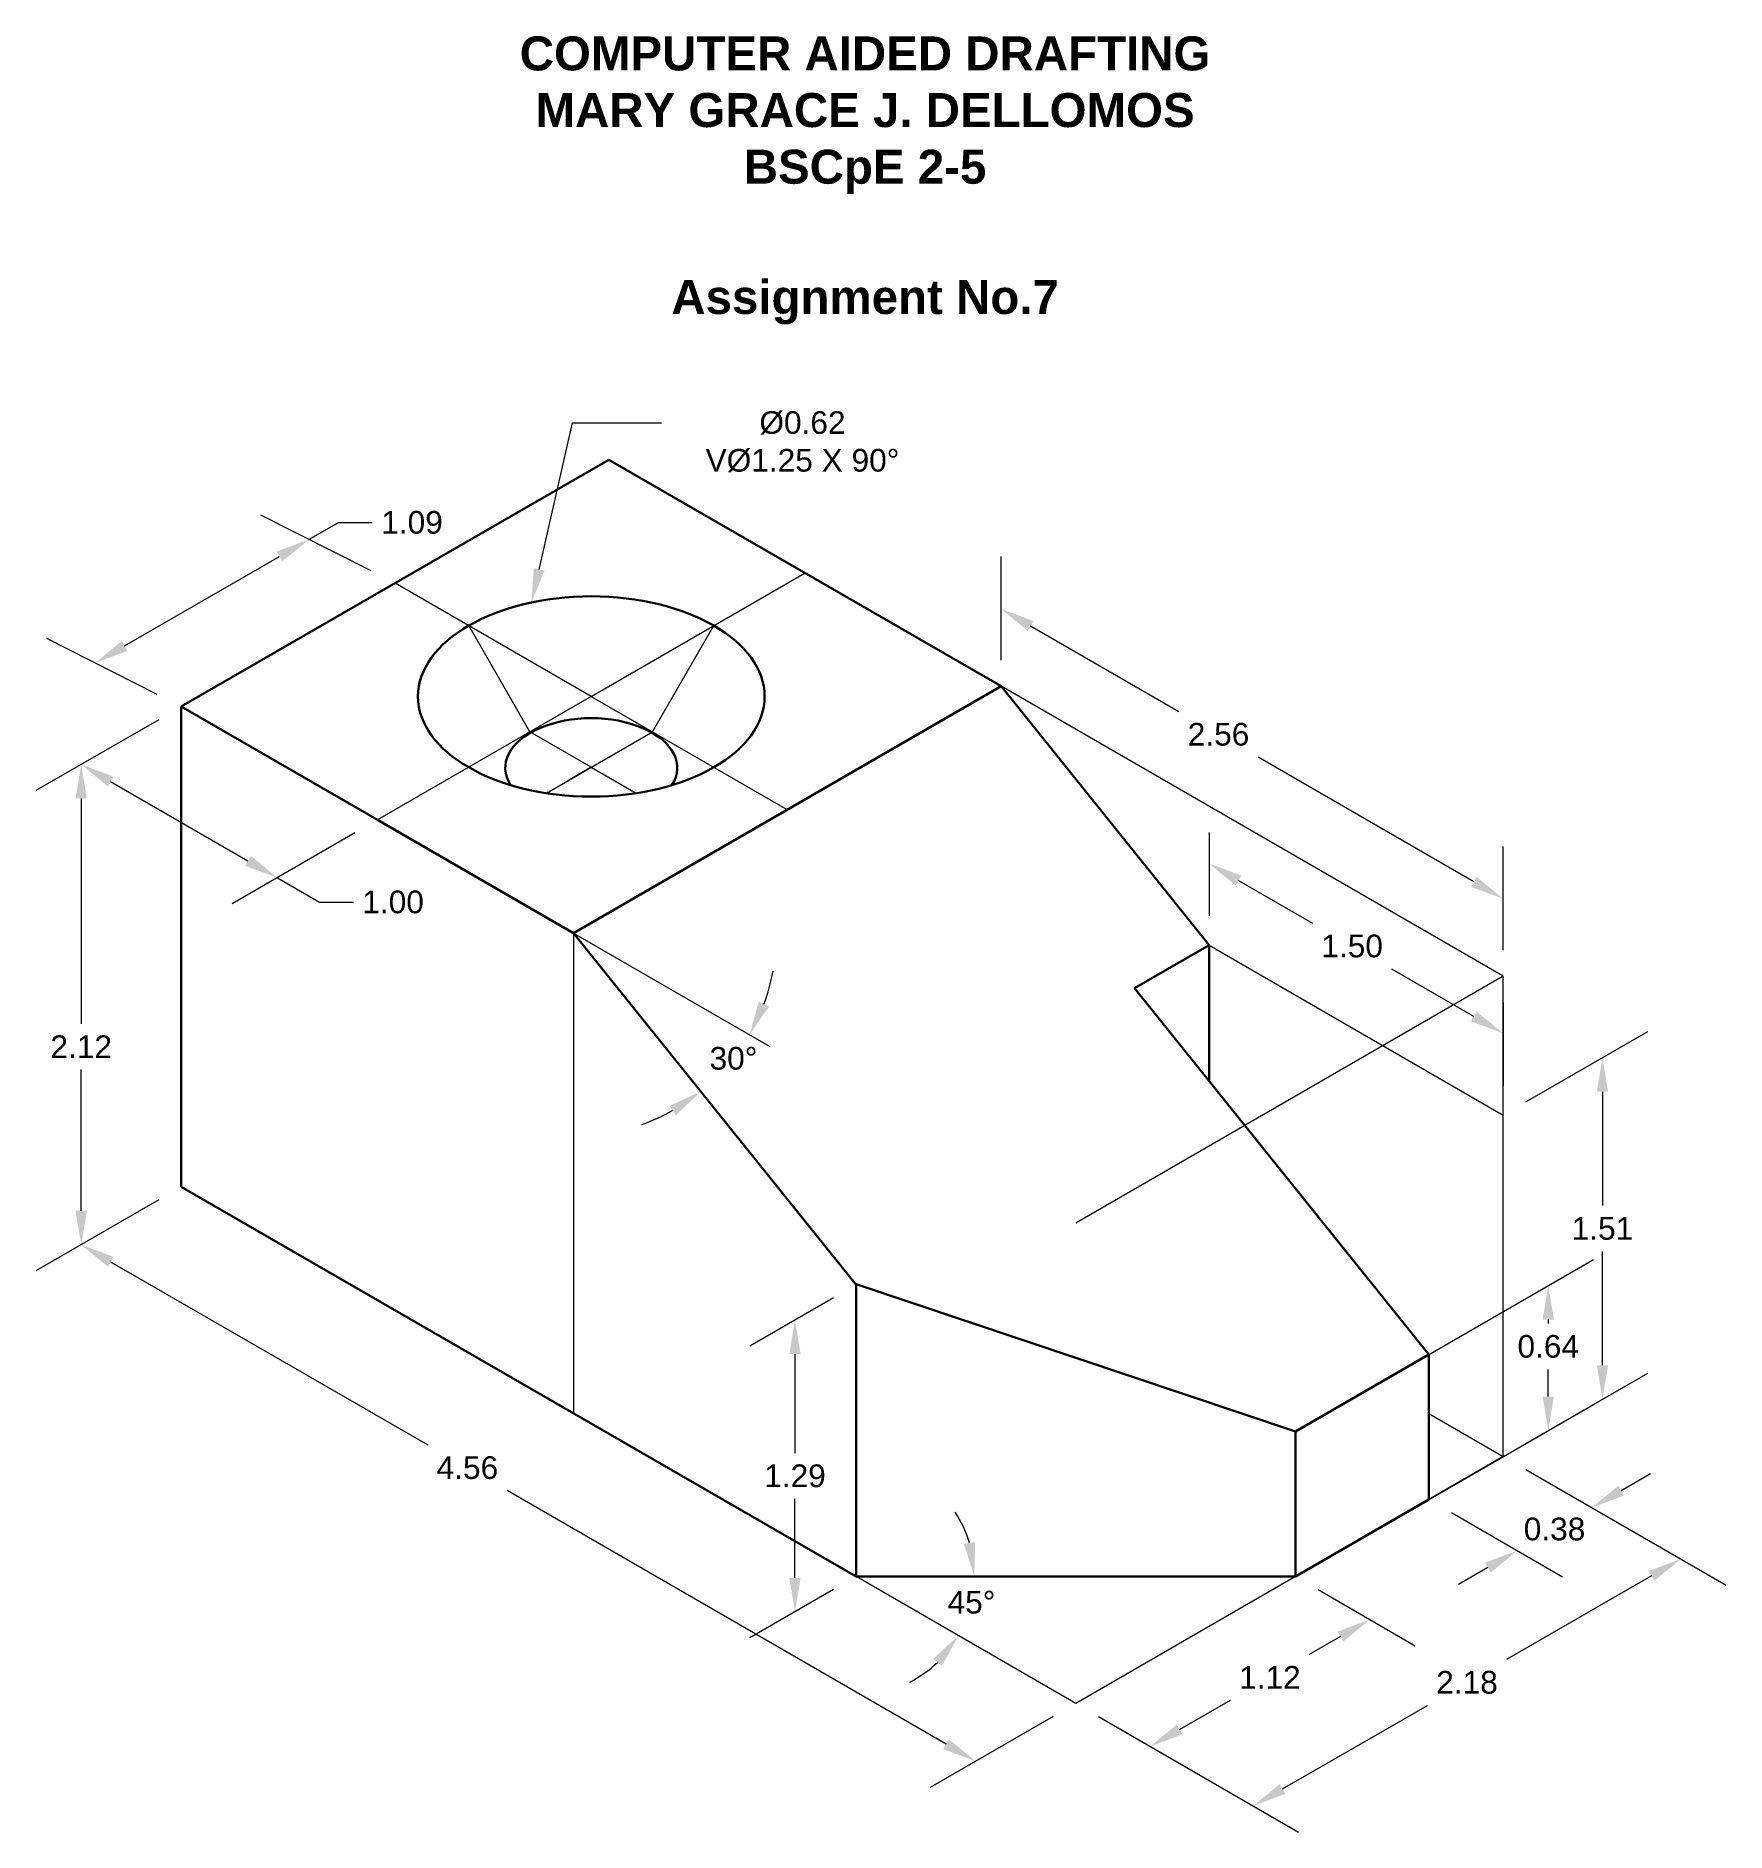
# Model space of a CAD drawing. Header units: millimetres. Extents: x 27410.88 to 27418.34, y 53629.98 to 53637.91.
import ezdxf
from ezdxf import colors
from ezdxf.entities.mleader import LeaderData, LeaderLine
from ezdxf.math import Vec2, Vec3

# ---------------------------------------------------------------- set-up
doc = ezdxf.new("R2010")
doc.units = ezdxf.units.MM
doc.linetypes.add('ACAD_ISO02W100', pattern=[15, 12, -3])
doc.linetypes.add('CENTER2', pattern=[28.575, 19.05, -3.175, 3.175, -3.175])
for name, color, linetype, lineweight, true_color in [('centerline', 7, 'CENTER2', 13, 0xffcd00), ('construction', 7, 'Continuous', 9, 0x0072ce), ('dimension', 7, 'Continuous', 13, 0x509e2f), ('hidden', 7, 'ACAD_ISO02W100', 9, 0xff671f)]:
    doc.layers.add(name, color=color, linetype=linetype, lineweight=lineweight, true_color=true_color)
doc.layers.add('object line', color=7, linetype='Continuous', lineweight=30)
doc.layers.add('objectline', color=7, linetype='Continuous', lineweight=30)
doc.styles.get("Standard").update_dxf_attribs({"font": 'arial.ttf'})
doc.dimstyles.new('grace', dxfattribs={"dimscale": 0, "dimtxt": 0.1, "dimasz": 0.15, "dimexe": 0.2, "dimexo": 0.1, "dimgap": 0.05, "dimtad": 0, "dimtih": 1, "dimtoh": 1, "dimzin": 9, "dimdsep": 46, "dimtxsty": 'Standard', "dimcen": 0.05, "dimclrd": 256, "dimclre": 256, "dimclrt": 256, "dimadec": 0, "dimazin": 0, "dimtfac": 1, "dimtofl": 0, "dimtmove": 0, "dimatfit": 3, "dimfxl": 1, "dimtfillclr": 256, "dimlwd": -1, "dimlwe": -1, "dimarcsym": 1})

# ---------------------------------------------------------------- blocks, each defined once
blk = doc.blocks.new('*D29')
at = {"layer": 'Defpoints', "color": 0, "ltscale": 0.01, "transparency": 16777216}
for p in [(27411.52, 53634.9469), (27412.386, 53634.4469), (27411.944, 53634.1917)]:
    blk.add_point(p, dxfattribs=at)
at = {"layer": 'dimension', "ltscale": 0.01, "transparency": 16777216}
for p, q in [((27411.42, 53634.8892), (27410.8779, 53634.5762)), ((27411.2078, 53634.6167), (27411.8141, 53634.2667)), ((27412.286, 53634.3892), (27411.744, 53634.0762)), ((27411.944, 53634.1917), (27412.1301, 53634.0842)), ((27412.1301, 53634.0842), (27412.2801, 53634.0842))]:
    blk.add_line(p, q, dxfattribs=at)
for points in [[(27411.2203, 53634.6383), (27411.1953, 53634.595), (27411.0779, 53634.6917)], [(27411.8266, 53634.2883), (27411.8016, 53634.245), (27411.944, 53634.1917)]]:
    blk.add_solid(points, dxfattribs=at)
at = {"layer": 'dimension', "ltscale": 0.01, "transparency": 16777216, "insert": (27412.4551, 53634.0842), "char_height": 0.1, "attachment_point": 5}
blk.add_mtext('1.00', dxfattribs=at)
blk = doc.blocks.new('*D32')
at = {"layer": 'Defpoints', "color": 0, "ltscale": 0.01, "transparency": 16777216}
for p in [(27412.0834, 53635.6848), (27412.464, 53635.4919), (27411.52, 53634.9469)]:
    blk.add_point(p, dxfattribs=at)
at = {"layer": 'dimension', "ltscale": 0.01, "transparency": 16777216}
for p, q in [((27412.3575, 53635.5459), (27411.8704, 53635.7927)), ((27412.0834, 53635.6848), (27412.2133, 53635.7598)), ((27412.2133, 53635.7598), (27412.3633, 53635.7598)), ((27411.2693, 53635.2148), (27411.9535, 53635.6098)), ((27411.4135, 53635.0009), (27410.9264, 53635.2477))]:
    blk.add_line(p, q, dxfattribs=at)
for points in [[(27411.941, 53635.6314), (27411.966, 53635.5881), (27412.0834, 53635.6848)], [(27411.2568, 53635.2364), (27411.2818, 53635.1931), (27411.1394, 53635.1398)]]:
    blk.add_solid(points, dxfattribs=at)
at = {"layer": 'dimension', "ltscale": 0.01, "transparency": 16777216, "insert": (27412.5386, 53635.7598), "char_height": 0.1, "attachment_point": 5}
blk.add_mtext('1.09', dxfattribs=at)
blk = doc.blocks.new('*D33')
at = {"layer": 'Defpoints', "color": 0, "ltscale": 0.01, "transparency": 16777216}
for p in [(27411.52, 53634.9469), (27411.52, 53632.8269), (27411.0779, 53632.5717)]:
    blk.add_point(p, dxfattribs=at)
at = {"layer": 'dimension', "ltscale": 0.01, "transparency": 16777216}
for p, q in [((27411.42, 53634.8892), (27410.8779, 53634.5762)), ((27411.0779, 53634.5417), (27411.0779, 53633.5461)), ((27411.0779, 53632.7217), (27411.0779, 53633.3457)), ((27411.42, 53632.7692), (27410.8779, 53632.4562))]:
    blk.add_line(p, q, dxfattribs=at)
for points in [[(27411.0529, 53634.5417), (27411.1029, 53634.5417), (27411.0779, 53634.6917)], [(27411.0529, 53632.7217), (27411.1029, 53632.7217), (27411.0779, 53632.5717)]]:
    blk.add_solid(points, dxfattribs=at)
at = {"layer": 'dimension', "ltscale": 0.01, "transparency": 16777216, "insert": (27411.0779, 53633.4459), "char_height": 0.1, "attachment_point": 5}
blk.add_mtext('2.12', dxfattribs=at)
blk = doc.blocks.new('*D34')
at = {"layer": 'Defpoints', "color": 0, "ltscale": 0.01, "transparency": 16777216}
for p in [(27416.058, 53634.5069), (27416.058, 53634.2545), (27417.357, 53633.7569)]:
    blk.add_point(p, dxfattribs=at)
at = {"layer": 'dimension', "ltscale": 0.01, "transparency": 16777216}
for p, q in [((27416.058, 53634.3914), (27416.058, 53634.0235)), ((27416.1879, 53634.1795), (27416.5146, 53633.9908)), ((27417.2271, 53633.5795), (27416.8646, 53633.7887)), ((27417.357, 53633.6414), (27417.357, 53633.2735))]:
    blk.add_line(p, q, dxfattribs=at)
for points in [[(27416.2004, 53634.2011), (27416.1754, 53634.1578), (27416.058, 53634.2545)], [(27417.2396, 53633.6011), (27417.2146, 53633.5578), (27417.357, 53633.5045)]]:
    blk.add_solid(points, dxfattribs=at)
at = {"layer": 'dimension', "ltscale": 0.01, "transparency": 16777216, "insert": (27416.6896, 53633.8898), "char_height": 0.1, "attachment_point": 5}
blk.add_mtext('1.50', dxfattribs=at)
blk = doc.blocks.new('*D35')
at = {"layer": 'Defpoints', "color": 0, "ltscale": 0.01, "transparency": 16777216}
for p in [(27417.357, 53631.6369), (27417.0279, 53631.4469), (27417.7478, 53631.4113)]:
    blk.add_point(p, dxfattribs=at)
at = {"layer": 'dimension', "ltscale": 0.01, "transparency": 16777216}
for p, q in [((27417.457, 53631.5792), (27417.9478, 53631.2958)), ((27417.8777, 53631.4863), (27418.0076, 53631.5613)), ((27417.1279, 53631.3892), (27417.6187, 53631.1058)), ((27417.2888, 53631.1463), (27417.1589, 53631.0713))]:
    blk.add_line(p, q, dxfattribs=at)
for points in [[(27417.8652, 53631.508), (27417.8902, 53631.4647), (27417.7478, 53631.4113)], [(27417.2763, 53631.168), (27417.3013, 53631.1247), (27417.4187, 53631.2213)]]:
    blk.add_solid(points, dxfattribs=at)
at = {"layer": 'dimension', "ltscale": 0.01, "transparency": 16777216, "insert": (27417.5832, 53631.3163), "char_height": 0.1, "attachment_point": 5}
blk.add_mtext('0.38', dxfattribs=at)
blk = doc.blocks.new('*D36')
at = {"layer": 'Defpoints', "color": 0, "ltscale": 0.01, "transparency": 16777216}
for p in [(27417.357, 53631.6369), (27415.4691, 53630.5469), (27416.2527, 53630.0945)]:
    blk.add_point(p, dxfattribs=at)
at = {"layer": 'dimension', "ltscale": 0.01, "transparency": 16777216}
for p, q in [((27417.457, 53631.5792), (27418.3407, 53631.069)), ((27418.0108, 53631.1095), (27417.3717, 53630.7405)), ((27416.3826, 53630.1695), (27417.0217, 53630.5384)), ((27415.5691, 53630.4892), (27416.4527, 53629.979))]:
    blk.add_line(p, q, dxfattribs=at)
for points in [[(27417.9983, 53631.1311), (27418.0233, 53631.0878), (27418.1407, 53631.1845)], [(27416.3701, 53630.1911), (27416.3951, 53630.1478), (27416.2527, 53630.0945)]]:
    blk.add_solid(points, dxfattribs=at)
at = {"layer": 'dimension', "ltscale": 0.01, "transparency": 16777216, "insert": (27417.1967, 53630.6395), "char_height": 0.1, "attachment_point": 5}
blk.add_mtext('2.18', dxfattribs=at)
blk = doc.blocks.new('*D37')
at = {"layer": 'Defpoints', "color": 0, "ltscale": 0.01, "transparency": 16777216}
for p in [(27416.439, 53631.1069), (27415.4691, 53630.5469), (27415.7979, 53630.357)]:
    blk.add_point(p, dxfattribs=at)
at = {"layer": 'dimension', "ltscale": 0.01, "transparency": 16777216}
for p, q in [((27416.539, 53631.0492), (27416.9679, 53630.8016)), ((27416.638, 53630.842), (27416.4999, 53630.7624)), ((27415.9278, 53630.432), (27416.1528, 53630.5619)), ((27415.5691, 53630.4892), (27415.9979, 53630.2416))]:
    blk.add_line(p, q, dxfattribs=at)
for points in [[(27416.6255, 53630.8637), (27416.6505, 53630.8204), (27416.7679, 53630.917)], [(27415.9153, 53630.4537), (27415.9403, 53630.4104), (27415.7979, 53630.357)]]:
    blk.add_solid(points, dxfattribs=at)
at = {"layer": 'dimension', "ltscale": 0.01, "transparency": 16777216, "insert": (27416.3264, 53630.6621), "char_height": 0.1, "attachment_point": 5}
blk.add_mtext('1.12', dxfattribs=at)
blk = doc.blocks.new('*D38')
at = {"layer": 'Defpoints', "color": 0, "ltscale": 0.01, "transparency": 16777216}
for p in [(27415.14, 53635.3784), (27415.14, 53635.0369), (27417.357, 53633.7569)]:
    blk.add_point(p, dxfattribs=at)
at = {"layer": 'dimension', "ltscale": 0.01, "transparency": 16777216}
for p, q in [((27415.14, 53635.1524), (27415.14, 53635.6093)), ((27415.2699, 53635.3034), (27415.9247, 53634.9253)), ((27417.2271, 53634.1734), (27416.2748, 53634.7232)), ((27417.357, 53633.8724), (27417.357, 53634.3293))]:
    blk.add_line(p, q, dxfattribs=at)
for points in [[(27415.2824, 53635.325), (27415.2574, 53635.2817), (27415.14, 53635.3784)], [(27417.2396, 53634.195), (27417.2146, 53634.1517), (27417.357, 53634.0984)]]:
    blk.add_solid(points, dxfattribs=at)
at = {"layer": 'dimension', "ltscale": 0.01, "transparency": 16777216, "insert": (27416.0997, 53634.8243), "char_height": 0.1, "attachment_point": 5}
blk.add_mtext('2.56', dxfattribs=at)
blk = doc.blocks.new('*D39')
at = {"layer": 'Defpoints', "color": 0, "ltscale": 0.01, "transparency": 16777216}
for p in [(27411.52, 53632.8269), (27415.4691, 53630.5469), (27415.027, 53630.2917)]:
    blk.add_point(p, dxfattribs=at)
at = {"layer": 'dimension', "ltscale": 0.01, "transparency": 16777216}
for p, q in [((27411.42, 53632.7692), (27410.8779, 53632.4562)), ((27411.2078, 53632.4967), (27412.608, 53631.6883)), ((27414.8971, 53630.3667), (27412.9581, 53631.4861)), ((27415.3691, 53630.4892), (27414.827, 53630.1762))]:
    blk.add_line(p, q, dxfattribs=at)
for points in [[(27411.2203, 53632.5183), (27411.1953, 53632.475), (27411.0779, 53632.5717)], [(27414.9096, 53630.3883), (27414.8846, 53630.345), (27415.027, 53630.2917)]]:
    blk.add_solid(points, dxfattribs=at)
at = {"layer": 'dimension', "ltscale": 0.01, "transparency": 16777216, "insert": (27412.7831, 53631.5872), "char_height": 0.1, "attachment_point": 5}
blk.add_mtext('4.56', dxfattribs=at)
blk = doc.blocks.new('*D40')
at = {"layer": 'Defpoints', "color": 0, "ltscale": 0.01, "transparency": 16777216}
for p in [(27414.4992, 53632.3944), (27414.4992, 53631.1069), (27414.2295, 53630.9512)]:
    blk.add_point(p, dxfattribs=at)
at = {"layer": 'dimension', "ltscale": 0.01, "transparency": 16777216}
for p, q in [((27414.3992, 53632.3367), (27414.0295, 53632.1232)), ((27414.2295, 53632.0887), (27414.2295, 53631.6521)), ((27414.2295, 53631.1012), (27414.2295, 53631.45)), ((27414.3992, 53631.0492), (27414.0295, 53630.8357))]:
    blk.add_line(p, q, dxfattribs=at)
for points in [[(27414.2045, 53632.0887), (27414.2545, 53632.0887), (27414.2295, 53632.2387)], [(27414.2045, 53631.1012), (27414.2545, 53631.1012), (27414.2295, 53630.9512)]]:
    blk.add_solid(points, dxfattribs=at)
at = {"layer": 'dimension', "ltscale": 0.01, "transparency": 16777216, "insert": (27414.2295, 53631.5511), "char_height": 0.1, "attachment_point": 5}
blk.add_mtext('1.29', dxfattribs=at)
blk = doc.blocks.new('*D42')
at = {"layer": 'Defpoints', "color": 0, "ltscale": 0.01, "transparency": 16777216}
for p in [(27417.357, 53633.1441), (27417.7948, 53631.8897), (27417.357, 53631.6369)]:
    blk.add_point(p, dxfattribs=at)
at = {"layer": 'dimension', "ltscale": 0.01, "transparency": 16777216}
for p, q in [((27417.457, 53633.2018), (27417.9948, 53633.5123)), ((27417.7948, 53633.2468), (27417.7948, 53632.7443)), ((27417.7948, 53632.0397), (27417.7948, 53632.5422)), ((27417.457, 53631.6946), (27417.9948, 53632.0051))]:
    blk.add_line(p, q, dxfattribs=at)
for points in [[(27417.7698, 53633.2468), (27417.8198, 53633.2468), (27417.7948, 53633.3968)], [(27417.7698, 53632.0397), (27417.8198, 53632.0397), (27417.7948, 53631.8897)]]:
    blk.add_solid(points, dxfattribs=at)
at = {"layer": 'dimension', "ltscale": 0.01, "transparency": 16777216, "insert": (27417.7948, 53632.6432), "char_height": 0.1, "attachment_point": 5}
blk.add_mtext('1.51', dxfattribs=at)
blk = doc.blocks.new('*D43')
at = {"layer": 'Defpoints', "color": 0, "ltscale": 0.01, "transparency": 16777216}
for p in [(27416.439, 53631.7469), (27417.5555, 53631.7515), (27416.439, 53631.1069)]:
    blk.add_point(p, dxfattribs=at)
at = {"layer": 'dimension', "ltscale": 0.01, "transparency": 16777216}
for p, q in [((27416.539, 53631.8046), (27417.7555, 53632.5069)), ((27417.5555, 53632.2415), (27417.5555, 53632.2235)), ((27417.5555, 53631.9015), (27417.5555, 53632.0214)), ((27416.539, 53631.1646), (27417.7555, 53631.8669))]:
    blk.add_line(p, q, dxfattribs=at)
for points in [[(27417.5305, 53632.2415), (27417.5805, 53632.2415), (27417.5555, 53632.3915)], [(27417.5305, 53631.9015), (27417.5805, 53631.9015), (27417.5555, 53631.7515)]]:
    blk.add_solid(points, dxfattribs=at)
at = {"layer": 'dimension', "ltscale": 0.01, "transparency": 16777216, "insert": (27417.5555, 53632.1225), "char_height": 0.1, "attachment_point": 5}
blk.add_mtext('0.64', dxfattribs=at)
blk = doc.blocks.new('*D44')
at = {"layer": 'Defpoints', "color": 0, "ltscale": 0.01, "transparency": 16777216}
for p in [(27413.2521, 53633.9469), (27413.2521, 53633.9469), (27414.1181, 53633.4469), (27413.8954, 53633.3223), (27414.4992, 53632.3944)]:
    blk.add_point(p, dxfattribs=at)
at = {"layer": 'dimension', "ltscale": 0.01, "transparency": 16777216}
for start, end in [(339.59599, 349.19197), (289.5819, 299.17788)]:
    blk.add_arc((27413.2521, 53633.9469), 0.8967, start, end, dxfattribs=at)
for points in [[(27414.1151, 53633.6236), (27414.0699, 53633.6449), (27414.0286, 53633.4986)], [(27413.6753, 53633.1847), (27413.7032, 53633.1433), (27413.8136, 53633.2478)]]:
    blk.add_solid(points, dxfattribs=at)
at = {"layer": 'dimension', "ltscale": 0.01, "transparency": 16777216, "insert": (27413.9579, 53633.3939), "char_height": 0.1, "attachment_point": 5}
blk.add_mtext('30%%D', dxfattribs=at)
blk = doc.blocks.new('*D46')
at = {"layer": 'Defpoints', "color": 0, "ltscale": 0.01, "transparency": 16777216}
for p in [(27414.4992, 53631.1069), (27414.4992, 53631.1069), (27416.439, 53631.1069), (27414.9899, 53630.9283), (27415.4691, 53630.5469)]:
    blk.add_point(p, dxfattribs=at)
at = {"layer": 'dimension', "ltscale": 0.01, "transparency": 16777216}
for start, end in [(16.51248, 33.02497), (296.97503, 313.48752)]:
    blk.add_arc((27414.4992, 53631.1069), 0.5223, start, end, dxfattribs=at)
for points in [[(27415.0246, 53631.2589), (27414.9752, 53631.2518), (27415.0214, 53631.1069)], [(27414.839, 53630.7434), (27414.8782, 53630.7125), (27414.9515, 53630.8458)]]:
    blk.add_solid(points, dxfattribs=at)
at = {"layer": 'dimension', "ltscale": 0.01, "transparency": 16777216, "insert": (27415.0089, 53630.9931), "char_height": 0.1, "attachment_point": 5}
blk.add_mtext('45%%D', dxfattribs=at)

msp = doc.modelspace()

# ---------------------------------------------------------------- linework, layer by layer
at = {"layer": 'centerline', "ltscale": 0.2}
for p, q in [((27413.33, 53634.9919), (27414.274, 53635.5369)), ((27413.33, 53634.9919), (27412.464, 53635.4919)), ((27413.0594, 53634.8356), (27412.7888, 53635.3044)), ((27413.6007, 53634.8356), (27413.8713, 53635.3044)), ((27413.33, 53634.9919), (27412.386, 53634.4469)), ((27413.33, 53634.9919), (27414.196, 53634.4919)), ((27413.33, 53634.6794), (27413.0594, 53634.8356)), ((27413.1319, 53634.565), (27413.6007, 53634.8356)), ((27413.33, 53634.6794), (27413.5281, 53634.565))]:
    msp.add_line(p, q, dxfattribs=at)
at = {"layer": 'construction', "ltscale": 0.01}
for p, q in [((27417.357, 53633.7569), (27415.14, 53635.0369)), ((27413.2521, 53633.9469), (27413.2521, 53631.8269)), ((27416.058, 53633.8941), (27417.357, 53633.1441)), ((27417.357, 53633.7569), (27415.4691, 53632.6669)), ((27417.357, 53631.6369), (27417.357, 53633.7569)), ((27417.0279, 53631.8269), (27417.357, 53631.6369)), ((27417.357, 53631.6369), (27417.0279, 53631.4469)), ((27415.4691, 53630.5469), (27414.4992, 53631.1069)), ((27416.439, 53631.1069), (27415.4691, 53630.5469))]:
    msp.add_line(p, q, dxfattribs=at)
at = {"layer": 'dimension', "ltscale": 0.01}
msp.add_line((27413.2521, 53633.9469), (27414.1181, 53633.4469), dxfattribs=at)
at = {"layer": 'hidden', "ltscale": 0.01}
for p, q in [((27413.33, 53634.8986), (27413.33, 53634.8961)), ((27413.33, 53634.6794), (27413.1319, 53634.565)), ((27414.222, 53634.5069), (27414.222, 53634.5069))]:
    msp.add_line(p, q, dxfattribs=at)
msp.add_ellipse((27413.33, 53634.6794), major_axis=(-0.3797, 0), ratio=0.57735, start_param=9.419075, end_param=9.421147, dxfattribs=at)
at = {"layer": 'object line'}
for p, q in [((27411.52, 53634.9469), (27413.408, 53636.0369)), ((27415.14, 53635.0369), (27413.408, 53636.0369)), ((27411.52, 53634.9469), (27412.386, 53634.4469)), ((27411.52, 53632.8269), (27411.52, 53634.9469)), ((27414.4992, 53631.1069), (27411.52, 53632.8269)), ((27417.0279, 53631.4469), (27416.439, 53631.1069))]:
    msp.add_line(p, q, dxfattribs=at)
at = {"layer": 'object line', "ltscale": 0.01}
for p, q in [((27413.2521, 53633.9469), (27415.14, 53635.0369)), ((27416.058, 53633.8941), (27415.14, 53635.0369)), ((27412.386, 53634.4469), (27413.2521, 53633.9469)), ((27414.4992, 53632.3944), (27413.2521, 53633.9469)), ((27416.058, 53633.8941), (27415.7289, 53633.7041)), ((27416.058, 53633.8941), (27416.058, 53633.2944)), ((27415.7289, 53633.7041), (27417.0279, 53632.0869)), ((27414.4992, 53631.1069), (27414.4992, 53632.3969)), ((27414.4992, 53632.3969), (27416.439, 53631.7469)), ((27417.0279, 53632.0869), (27416.439, 53631.7469)), ((27417.0279, 53631.4469), (27417.0279, 53632.0869)), ((27416.439, 53631.7469), (27416.439, 53631.1069)), ((27414.4992, 53631.1069), (27416.439, 53631.1069))]:
    msp.add_line(p, q, dxfattribs=at)
msp.add_ellipse((27413.33, 53634.9919), major_axis=(-0.7655, 0), ratio=0.57735, dxfattribs=at)
at = {"layer": 'objectline', "ltscale": 0.01}
msp.add_ellipse((27413.33, 53634.6769), major_axis=(-0.3797, 0), ratio=0.57735, start_param=2.786315, end_param=6.638463, dxfattribs=at)

# ---------------------------------------------------------------- texts
at = {"insert": (27409.5879, 53638.5722), "char_height": 0.2, "attachment_point": 1}
msp.add_mtext_dynamic_manual_height_columns('\\pxsm1,t5;{\\fArial|b1|i0|c0|p34;\\P\\pqc;\\P\\H0.75x;COMPUTER AIDED DRAFTING\\PMARY GRACE J. DELLOMOS\\PBSCpE 2-5\\P\\psm1.3;\\PAssignment No.7}', width=9.902202, gutter_width=12.5, heights=[2.3211], dxfattribs=at)

# ---------------------------------------------------------------- dimensions: what is measured, and where the dimension line sits
at = {"layer": 'dimension', "ltscale": 0.01}
for base, p1, p2, angle, picture, middle in [((27412.0834, 53635.6848), (27411.52, 53634.9469), (27412.464, 53635.4919), 30, '*D32', (27412.5386, 53635.7598)), ((27415.14, 53635.3784), (27417.357, 53633.7569), (27415.14, 53635.0369), 150, '*D38', (27416.0997, 53634.8243)), ((27411.0779, 53632.5717), (27411.52, 53634.9469), (27411.52, 53632.8269), 270, '*D33', (27411.0779, 53633.4459)), ((27415.027, 53630.2917), (27411.52, 53632.8269), (27415.4691, 53630.5469), 330, '*D39', (27412.7831, 53631.5872)), ((27417.5555, 53631.7515), (27416.439, 53631.7469), (27416.439, 53631.1069), 270, '*D43', (27417.5555, 53632.1225)), ((27414.2295, 53630.9512), (27414.4992, 53632.3944), (27414.4992, 53631.1069), 270, '*D40', (27414.2295, 53631.5511)), ((27417.7478, 53631.4113), (27417.0279, 53631.4469), (27417.357, 53631.6369), 30, '*D35', (27417.5832, 53631.3163)), ((27415.7979, 53630.357), (27416.439, 53631.1069), (27415.4691, 53630.5469), 210, '*D37', (27416.3264, 53630.6621))]:
    dim = msp.add_linear_dim(base=base, p1=p1, p2=p2, angle=angle, dimstyle='grace', override={"dimscale": 1}, dxfattribs=at)
    dim.commit()
    dim.dimension.update_dxf_attribs({"geometry": picture, "text_midpoint": middle, "dimtype": 161})
for base, p1, p2, angle, text, picture, middle in [((27411.944, 53634.1917), (27411.52, 53634.9469), (27412.386, 53634.4469), 330, '<>.00', '*D29', (27412.4551, 53634.0842)), ((27416.058, 53634.2545), (27417.357, 53633.7569), (27416.058, 53634.5069), 150, '<>0', '*D34', (27416.6896, 53633.8898))]:
    dim = msp.add_linear_dim(base=base, p1=p1, p2=p2, angle=angle, text=text, dimstyle='grace', override={"dimscale": 1}, dxfattribs=at)
    dim.commit()
    dim.dimension.update_dxf_attribs({"geometry": picture, "text_midpoint": middle, "dimtype": 161})
for base, line1, line2, text, picture, middle in [((27413.8954, 53633.3223), ((27414.4992, 53632.3944), (27413.2521, 53633.9469)), ((27413.2521, 53633.9469), (27414.1181, 53633.4469)), '30%%D', '*D44', (27413.9579, 53633.3939)), ((27414.9899, 53630.9283), ((27414.4992, 53631.1069), (27416.439, 53631.1069)), ((27415.4691, 53630.5469), (27414.4992, 53631.1069)), '45%%D', '*D46', (27415.0089, 53630.9931))]:
    dim = msp.add_angular_dim_2l(base=base, line1=line1, line2=line2, text=text, dimstyle='grace', override={"dimscale": 1}, dxfattribs=at)
    dim.commit()
    dim.dimension.update_dxf_attribs({"geometry": picture, "text_midpoint": middle, "dimtype": 162})
for p1, p2, distance, picture, middle in [((27417.357, 53633.1441), (27417.357, 53631.6369), 0.4378, '*D42', (27417.7948, 53632.6432)), ((27417.357, 53631.6369), (27415.4691, 53630.5469), 0.7836, '*D36', (27417.1967, 53630.6395))]:
    dim = msp.add_aligned_dim(p1=p1, p2=p2, distance=distance, dimstyle='grace', override={"dimscale": 1}, dxfattribs=at)
    dim.commit()
    dim.dimension.update_dxf_attribs({"geometry": picture, "text_midpoint": middle})

# ---------------------------------------------------------------- leaders
ml = msp.add_multileader_mtext('Standard', dxfattribs=at)
ml.set_content('%%C0.62\\PV%%C1.25 X 90%%D', color=256)
ml.set_leader_properties(color=256, linetype='ByLayer', lineweight=-1)
ml.build(insert=Vec2(0, 0))
ml.multileader.update_dxf_attribs({"dogleg_length": 2, "arrow_head_size": 0.15})
ctx = ml.context
ctx.base_point, ctx.char_height, ctx.arrow_head_size, ctx.landing_gap_size, ctx.plane_origin = Vec3(27413.6397, 53636.1991), 0.1, 0.15, 0.2, Vec3(27413.0662, 53635.4068)
ctx.text_align_type = 1
notes = []
notes.append((ctx, [(1, (1, 1, 0), (27413.2476, 53636.1991), (1, 0), 0.3921, [(0, [(27413.0662, 53635.4068)], 0, [])])]))
ctx.mtext.insert, ctx.mtext.alignment, ctx.mtext.flow_direction = Vec3(27414.2626, 53636.2511), 2, 5
for ctx, leaders in notes:
    for number, flags, end, landing, length, lines in leaders:
        leader = LeaderData()
        leader.index, (leader.has_last_leader_line, leader.has_dogleg_vector, leader.attachment_direction) = number, flags
        leader.last_leader_point, leader.dogleg_vector, leader.dogleg_length = Vec3(end), Vec3(landing), length
        for number, points, colour, breaks in lines:
            line = LeaderLine()
            line.index, line.vertices, line.color, line.breaks = number, Vec3.list(points), colors.encode_raw_color(colour), breaks
            leader.lines.append(line)
        ctx.leaders.append(leader)

doc.saveas('drawing.dxf')
